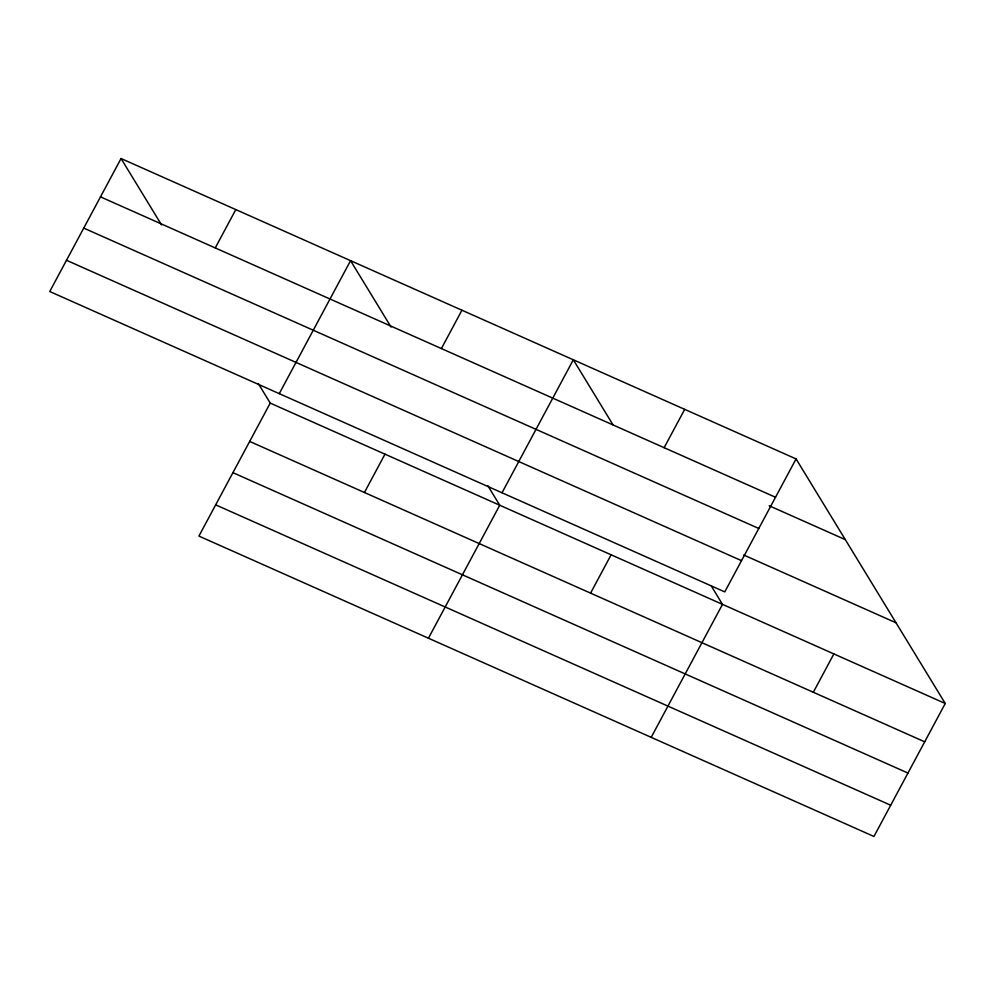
<?xml version="1.0" encoding="UTF-8"?>
<svg xmlns="http://www.w3.org/2000/svg" width="995" height="995" viewBox="0 0 995 995"><rect width="100%" height="100%" fill="white"/><g stroke="black" fill="none" stroke-linecap="round" stroke-linejoin="round"><path stroke-width="1.49" d="M121.054 158.528L49.75 291.51L724.77 591.901L796.075 458.919L121.054 158.528L161.551 224.92M215.256 247.929L235.803 209.597M258.327 383.572L270.23 403.099L198.925 536.081L873.946 836.472L945.25 703.49L796.075 458.919M279.259 393.647L350.563 260.665L391.06 327.056M441.382 348.561L461.941 310.229M364.431 492.5L384.99 454.168M502.015 492.774L573.319 359.792L613.019 424.877M428.435 638.218L499.739 505.236L487.824 485.709M664.138 447.688L684.697 409.355M590.57 593.132L611.117 554.8M651.19 737.345L722.494 604.363L711.375 586.142M813.325 692.259L833.872 653.926M100.495 196.861L775.515 497.251M769.172 505.746L845.302 539.626M83.754 228.091L758.775 528.482M743.762 555.023L896.022 622.783M66.503 260.28L741.511 560.658M270.23 403.099L945.25 703.49M249.683 441.432L924.703 741.822M232.929 472.662L907.95 773.053M215.679 504.851L890.699 805.229"/></g></svg>
